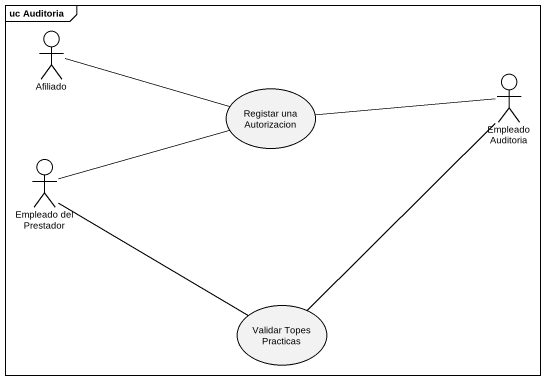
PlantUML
@startuml
mainframe uc Auditoria
actor Afiliado
usecase "Registar una Autorizacion" as Registar_una_Autorizacion
actor "Empleado Auditoria" as Empleado_Auditoria
actor "Empleado del Prestador" as Empleado_del_Prestador
usecase "Validar Topes Practicas" as Validar_Topes_Practicas
Afiliado -right- Registar_una_Autorizacion
Registar_una_Autorizacion -right- Empleado_Auditoria
Empleado_del_Prestador -right- Registar_una_Autorizacion
Empleado_del_Prestador -right- Validar_Topes_Practicas
Validar_Topes_Practicas -up- Empleado_Auditoria
@enduml
